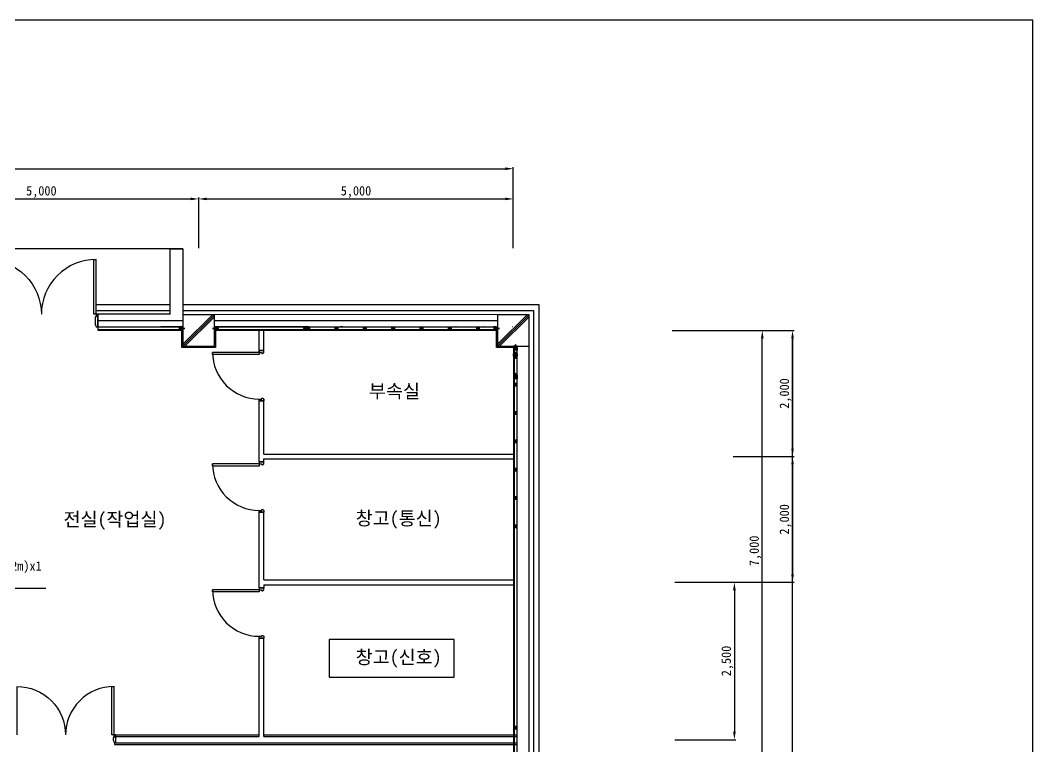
# Model space of a CAD drawing. Header units: millimetres. Extents: x 201927 to 251817, y -167087 to -100284.
# Drawn here: x 227809 to 243898, y -152829 to -141287 of the extents above; entities that cross this region are included whole.
import ezdxf
from ezdxf.enums import TextEntityAlignment as Align

# ---------------------------------------------------------------- set-up
doc = ezdxf.new("R2010")
doc.units = ezdxf.units.MM
doc.layers.add('TX-PAPR', color=2, linetype='Continuous', plot=False)
for name, color, linetype in [('TZ-BASE', 253, 'Continuous'), ('TZ-DIMS', 1, 'Continuous'), ('TZ-LEAL', 1, 'Continuous'), ('TZ-LEAT', 3, 'Continuous')]:
    doc.layers.add(name, color=color, linetype=linetype)
doc.styles.get("Standard").update_dxf_attribs({"font": 'GulimChe.ttf'})
doc.linetypes.add('BATTINB', pattern='A,0,-0.0025,[134,GulimChe.ttf,S=0.0025,R=0,X=-0.0025,Y=0.01],-0.005,[134,GulimChe.ttf,S=0.0025,R=180,X=0.0025,Y=0.01],-0.0025', length=0.01)
doc.dimstyles.new('D50', dxfattribs={"dimscale": 50, "dimtxt": 3, "dimasz": 2.5, "dimexe": 0.5, "dimexo": 0.5, "dimgap": 0.5, "dimtad": 1, "dimdec": 0, "dimzin": 1, "dimdsep": 46, "dimlunit": 6, "dimtxsty": 'Standard', "dimcen": 1, "dimclrd": 1, "dimclre": 1, "dimclrt": 3, "dimadec": 0, "dimazin": 0, "dimtfac": 1, "dimtdec": 0, "dimtix": 1, "dimtmove": 2, "dimatfit": 3, "dimfxl": 0, "dimtvp": 2, "dimlwd": -1, "dimlwe": -1, "dimarcsym": 0})

# ---------------------------------------------------------------- blocks, each defined once
blk = doc.blocks.new('*D11')
at = {"layer": 'DEFPOINTS', "color": 0, "ltscale": 0.1}
for p in [(239601, -146217), (239601, -146217), (238144, -153217)]:
    blk.add_point(p, dxfattribs=at)
at = {"layer": 'TZ-DIMS', "color": 1, "ltscale": 0.1}
for p, q in [((239601, -153092), (239601, -146342)), ((238169, -153217), (239626, -153217))]:
    blk.add_line(p, q, dxfattribs=at)
for points in [[(239580, -146342), (239622, -146342), (239601, -146217)], [(239580, -153092), (239622, -153092), (239601, -153217)]]:
    blk.add_solid(points, dxfattribs=at)
at = {"layer": 'TZ-DIMS', "color": 3, "ltscale": 0.1, "insert": (239490, -149717), "char_height": 150, "attachment_point": 5, "rotation": 90}
blk.add_mtext('7,000', dxfattribs=at)
blk = doc.blocks.new('*D12')
at = {"layer": 'DEFPOINTS', "color": 0, "ltscale": 0.1}
for p in [(238144, -146217), (240081, -146217), (238144, -161217)]:
    blk.add_point(p, dxfattribs=at)
at = {"layer": 'TZ-DIMS', "color": 1, "ltscale": 0.1}
for p, q in [((238169, -146217), (240106, -146217)), ((240081, -161092), (240081, -146342)), ((238169, -161217), (240106, -161217))]:
    blk.add_line(p, q, dxfattribs=at)
for points in [[(240060, -146342), (240102, -146342), (240081, -146217)], [(240060, -161092), (240102, -161092), (240081, -161217)]]:
    blk.add_solid(points, dxfattribs=at)
at = {"layer": 'TZ-DIMS', "color": 3, "ltscale": 0.1, "insert": (239970, -153717), "char_height": 150, "attachment_point": 5, "rotation": 90}
blk.add_mtext('15,000', dxfattribs=at)
blk = doc.blocks.new('*D21')
at = {"layer": 'DEFPOINTS', "color": 0, "ltscale": 0.1}
for p in [(230644, -144126), (225644, -144931), (230644, -144931)]:
    blk.add_point(p, dxfattribs=at)
at = {"layer": 'TZ-DIMS', "color": 1, "ltscale": 0.1}
for p, q in [((225644, -144906), (225644, -144101)), ((225769, -144126), (230519, -144126)), ((230644, -144906), (230644, -144101))]:
    blk.add_line(p, q, dxfattribs=at)
for points in [[(225769, -144105), (225769, -144146), (225644, -144126)], [(230519, -144105), (230519, -144146), (230644, -144126)]]:
    blk.add_solid(points, dxfattribs=at)
at = {"layer": 'TZ-DIMS', "color": 3, "ltscale": 0.1, "insert": (228144, -144015), "char_height": 150, "attachment_point": 5}
blk.add_mtext('5,000', dxfattribs=at)
blk = doc.blocks.new('*D22')
at = {"layer": 'DEFPOINTS', "color": 0, "ltscale": 0.1}
for p in [(235644, -144126), (230644, -144931), (235644, -144931)]:
    blk.add_point(p, dxfattribs=at)
at = {"layer": 'TZ-DIMS', "color": 1, "ltscale": 0.1}
for p, q in [((230644, -144906), (230644, -144101)), ((230769, -144126), (235519, -144126)), ((235644, -144906), (235644, -144101))]:
    blk.add_line(p, q, dxfattribs=at)
for points in [[(230769, -144105), (230769, -144146), (230644, -144126)], [(235519, -144105), (235519, -144146), (235644, -144126)]]:
    blk.add_solid(points, dxfattribs=at)
at = {"layer": 'TZ-DIMS', "color": 3, "ltscale": 0.1, "insert": (233144, -144015), "char_height": 150, "attachment_point": 5}
blk.add_mtext('5,000', dxfattribs=at)
blk = doc.blocks.new('*D23')
at = {"layer": 'DEFPOINTS', "color": 0, "ltscale": 0.1}
for p in [(235644, -143646), (208644, -144931), (235644, -144931)]:
    blk.add_point(p, dxfattribs=at)
at = {"layer": 'TZ-DIMS', "color": 1, "ltscale": 0.1}
for p, q in [((208644, -144906), (208644, -143621)), ((208769, -143646), (235519, -143646)), ((235644, -144906), (235644, -143621))]:
    blk.add_line(p, q, dxfattribs=at)
for points in [[(208769, -143625), (208769, -143666), (208644, -143646)], [(235519, -143625), (235519, -143666), (235644, -143646)]]:
    blk.add_solid(points, dxfattribs=at)
at = {"layer": 'TZ-DIMS', "color": 3, "ltscale": 0.1, "insert": (222144, -143535), "char_height": 150, "attachment_point": 5}
blk.add_mtext('27,000', dxfattribs=at)
blk = doc.blocks.new('*D3')
at = {"layer": 'DEFPOINTS', "color": 0, "ltscale": 0.1}
for p in [(239111, -146217), (239111, -148217), (240081, -148217)]:
    blk.add_point(p, dxfattribs=at)
at = {"layer": 'TZ-DIMS', "color": 1, "ltscale": 0.1}
for p, q in [((239136, -146217), (240106, -146217)), ((240081, -146342), (240081, -148092)), ((239136, -148217), (240106, -148217))]:
    blk.add_line(p, q, dxfattribs=at)
for points in [[(240060, -146342), (240102, -146342), (240081, -146217)], [(240060, -148092), (240102, -148092), (240081, -148217)]]:
    blk.add_solid(points, dxfattribs=at)
at = {"layer": 'TZ-DIMS', "color": 3, "ltscale": 0.1, "insert": (239970, -147217), "char_height": 150, "attachment_point": 5, "rotation": 90}
blk.add_mtext('2,000', dxfattribs=at)
blk = doc.blocks.new('*D4')
at = {"layer": 'DEFPOINTS', "color": 0, "ltscale": 0.1}
for p in [(239111, -148217), (239111, -150217), (240081, -150217)]:
    blk.add_point(p, dxfattribs=at)
at = {"layer": 'TZ-DIMS', "color": 1, "ltscale": 0.1}
for p, q in [((239136, -148217), (240106, -148217)), ((240081, -148342), (240081, -150092)), ((239136, -150217), (240106, -150217))]:
    blk.add_line(p, q, dxfattribs=at)
for points in [[(240060, -148342), (240102, -148342), (240081, -148217)], [(240060, -150092), (240102, -150092), (240081, -150217)]]:
    blk.add_solid(points, dxfattribs=at)
at = {"layer": 'TZ-DIMS', "color": 3, "ltscale": 0.1, "insert": (239970, -149217), "char_height": 150, "attachment_point": 5, "rotation": 90}
blk.add_mtext('2,000', dxfattribs=at)
blk = doc.blocks.new('*D5')
at = {"layer": 'DEFPOINTS', "color": 0, "ltscale": 0.1}
for p in [(238187, -150217), (238187, -152717), (239157, -152717)]:
    blk.add_point(p, dxfattribs=at)
at = {"layer": 'TZ-DIMS', "color": 1, "ltscale": 0.1}
for p, q in [((238212, -150217), (239182, -150217)), ((239157, -150342), (239157, -152592)), ((238212, -152717), (239182, -152717))]:
    blk.add_line(p, q, dxfattribs=at)
for points in [[(239136, -150342), (239178, -150342), (239157, -150217)], [(239136, -152592), (239178, -152592), (239157, -152717)]]:
    blk.add_solid(points, dxfattribs=at)
at = {"layer": 'TZ-DIMS', "color": 3, "ltscale": 0.1, "insert": (239046, -151467), "char_height": 150, "attachment_point": 5, "rotation": 90}
blk.add_mtext('2,500', dxfattribs=at)

msp = doc.modelspace()

# ---------------------------------------------------------------- linework, layer by layer
at = {"layer": 'TX-PAPR'}
msp.add_lwpolyline([(204098.4, -167086.7), (243898.4, -167086.7), (243898.4, -141286.7), (204098.4, -141286.7)], close=True, dxfattribs=at)
at = {"layer": 'TZ-BASE', "linetype": 'BATTINB'}
for p, q in [((230393.9, -144917.1), (225893.9, -144917.1)), ((230393.9, -144917.1), (230393.9, -145806.9)), ((230893.9, -145966.9), (230393.9, -146466.9)), ((230862.1, -145966.9), (230393.9, -146435.1)), ((230893.9, -145966.9), (230393.9, -146466.9)), ((230862.1, -145966.9), (230393.9, -146435.1)), ((230893.9, -145998.7), (230425.7, -146466.9)), ((230893.9, -145998.7), (230425.7, -146466.9)), ((235893.9, -145966.9), (235393.9, -146466.9)), ((235862.1, -145966.9), (235393.9, -146435.1)), ((235893.9, -145998.7), (235425.7, -146466.9)), ((230375.9, -146484.9), (230375.9, -146174.9)), ((230911.9, -146211.9), (230911.9, -146484.9)), ((235375.9, -146484.9), (235375.9, -146211.9)), ((230911.9, -146484.9), (230375.9, -146484.9)), ((235648.9, -146484.9), (235375.9, -146484.9)), ((229304.2, -152761.9), (229304.2, -152791.9))]:
    msp.add_line(p, q, dxfattribs=at)
at = {"layer": 'TZ-BASE', "linetype": 'BATTINB', "lineweight": 0}
for p, q in [((230393.8, -144965.9), (230393.9, -144965.9)), ((230393.7, -145092.9), (230393.9, -145092.9)), ((230393.8, -145029.4), (230393.9, -145029.4)), ((230393.5, -145283.4), (230393.9, -145283.4)), ((230393.6, -145156.4), (230393.9, -145156.4)), ((230393.6, -145219.9), (230393.9, -145219.9)), ((230393.4, -145410.4), (230393.9, -145410.4)), ((230393.5, -145346.9), (230393.9, -145346.9)), ((230393.2, -145600.9), (230393.9, -145600.9)), ((230393.3, -145473.9), (230393.9, -145473.9)), ((230393.3, -145537.4), (230393.9, -145537.4)), ((230393.1, -145664.4), (230393.9, -145664.4)), ((230393.1, -145727.9), (230393.9, -145727.9))]:
    msp.add_line(p, q, dxfattribs=at).dxf.unprotected_set("ltscale", 0)
at = {"layer": 'TZ-BASE', "ltscale": 0.1}
for p, q in [((230192.8, -145806.9), (229014.1, -145806.9)), ((229014.1, -145896.9), (229014.1, -145806.9)), ((236053.9, -145806.9), (230393, -145806.9)), ((236053.9, -161626.9), (236053.9, -145806.9)), ((229043.9, -145957.9), (229043.9, -146157.9)), ((229043.9, -146157.9), (229043.9, -146210.9)), ((230893.9, -146157.9), (235393.9, -146157.9)), ((231605.9, -146564.9), (231605.9, -146210.6)), ((231681.9, -146564.9), (231681.9, -146210.6)), ((231605.9, -146534.9), (231681.9, -146534.9)), ((235662.7, -146605.2), (235702.7, -146565.2)), ((235702.7, -146605.2), (235662.7, -146565.2)), ((235662.9, -146486.9), (235702.9, -146526.9)), ((235702.9, -146486.9), (235662.9, -146526.9)), ((235703.9, -146466.9), (235893.9, -146466.9)), ((235662.7, -146657.7), (235702.7, -146617.7)), ((235702.7, -146657.7), (235662.7, -146617.7)), ((235662.9, -146646.9), (235702.9, -146606.9)), ((235702.9, -146646.9), (235662.9, -146606.9)), ((235662.9, -147096.9), (235702.9, -147056.9)), ((235702.9, -147096.9), (235662.9, -147056.9)), ((235663.7, -146943.9), (235703.7, -146983.9)), ((235703.7, -146943.9), (235663.7, -146983.9)), ((231605.9, -148304.9), (231605.9, -147304.9)), ((231605.9, -147754.6), (231605.9, -147304.9)), ((231605.9, -147334.9), (231681.9, -147334.9)), ((231681.9, -148178.9), (231681.9, -147304.9)), ((231681.9, -147678.6), (231681.9, -147304.9)), ((235662.9, -147546.9), (235702.9, -147506.9)), ((235702.9, -147546.9), (235662.9, -147506.9)), ((235662.9, -147996.9), (235702.9, -147956.9)), ((235702.9, -147996.9), (235662.9, -147956.9)), ((231681.9, -148178.9), (235643.9, -148178.9)), ((231605.9, -148304.9), (231605.9, -148254.9)), ((231605.9, -148304.9), (231681.9, -148304.9)), ((231681.9, -148254.9), (235643.9, -148254.9)), ((231681.9, -148304.9), (231681.9, -148254.9)), ((235662.9, -148446.9), (235702.9, -148406.9)), ((235702.9, -148446.9), (235662.9, -148406.9)), ((235662.9, -148896.9), (235702.9, -148856.9)), ((235702.9, -148896.9), (235662.9, -148856.9)), ((231605.9, -150304.9), (231605.9, -149104.9)), ((231605.9, -149104.9), (231681.9, -149104.9)), ((231681.9, -150178.9), (231681.9, -149104.9)), ((235662.9, -149346.9), (235702.9, -149306.9)), ((235702.9, -149346.9), (235662.9, -149306.9)), ((231605.9, -150304.9), (231605.9, -150254.9)), ((231681.9, -150178.9), (235643.9, -150178.9)), ((231681.9, -150254.9), (235643.9, -150254.9)), ((231683.5, -150304.9), (231683.5, -150254.9)), ((231605.9, -150304.9), (231681.9, -150304.9)), ((231605.9, -152666.9), (231605.9, -151104.9)), ((231605.9, -151104.9), (231681.9, -151104.9)), ((231681.9, -152666.9), (231681.9, -151104.9)), ((235662.9, -152546.9), (235702.9, -152506.9)), ((235702.9, -152546.9), (235662.9, -152506.9)), ((229298.8, -152641.9), (231605.9, -152641.9)), ((229298.8, -152671.9), (229298.8, -152641.9)), ((229328.8, -152666.9), (231605.9, -152666.9)), ((229328.8, -152766.9), (229328.8, -152666.9)), ((229328.8, -152666.9), (229328.8, -152671.9)), ((231681.9, -152641.9), (235703.8, -152641.9)), ((231681.9, -152666.9), (235703.8, -152666.9)), ((233600.5, -152641.9), (235703.8, -152641.9)), ((233625.5, -152666.9), (235703.8, -152666.9)), ((235703.8, -152816.9), (235703.8, -152616.9)), ((235703.8, -152816.9), (235703.8, -152616.9)), ((235703.8, -152817), (235703.8, -152617)), ((235703.8, -152817), (235703.8, -152617)), ((229304.2, -152791.9), (235703.8, -152791.9)), ((229328.8, -152766.9), (235703.8, -152766.9))]:
    msp.add_line(p, q, dxfattribs=at)
at = {"layer": 'TZ-BASE'}
for p, q in [((230192.8, -145959.1), (229043.9, -145957.9)), ((229043.9, -146057.9), (230393.9, -146057.9)), ((235893.9, -145966.9), (230392.8, -145959.3)), ((230893.9, -146057.9), (235393.9, -146057.9)), ((235893.9, -153716.9), (235893.9, -145991.9)), ((229043.9, -146157.9), (230393.9, -146157.9)), ((229043.9, -146197.9), (230373.9, -146197.9)), ((229043.9, -146210.9), (230373.9, -146210.9)), ((230393.9, -146156.9), (230040.4, -146156.9)), ((230040.4, -146156.9), (230393.9, -146156.9)), ((230353.6, -146210.9), (230391.9, -146210.9)), ((230353.9, -146210.9), (230392.2, -146210.9)), ((230393.6, -146211.9), (230354.3, -146211.9)), ((230393.9, -146211.9), (230354.6, -146211.9)), ((230373.6, -146197.9), (230373.6, -146210.9)), ((230373.9, -146197.9), (230373.9, -146210.9)), ((230392.6, -146210.2), (230392.6, -146158.6)), ((230392.9, -146210.2), (230392.9, -146158.6)), ((230393.6, -146156.9), (230393.6, -146211.9)), ((230393.9, -146156.9), (230393.9, -146211.9)), ((232393.9, -146156.9), (230893.9, -146156.9)), ((230893.9, -146156.9), (230893.9, -146211.9)), ((230893.9, -146156.9), (235393.9, -146156.9)), ((230893.9, -146156.9), (230893.9, -146211.9)), ((230893.9, -146157.9), (232373.9, -146157.9)), ((230893.9, -146211.9), (230933.2, -146211.9)), ((230894.9, -146210.2), (230894.9, -146158.6)), ((230894.9, -146210.2), (230894.9, -146158.6)), ((230933.9, -146210.9), (230895.6, -146210.9)), ((230913.9, -146197.9), (230913.9, -146210.9)), ((230913.9, -146197.9), (235393.9, -146197.9)), ((230913.9, -146197.9), (230913.9, -146210.9)), ((230913.9, -146210.9), (235393.9, -146210.9)), ((232893.9, -146156.9), (235393.9, -146156.9)), ((232933.2, -146156.9), (232893.9, -146156.9)), ((232895.6, -146157.9), (232933.9, -146157.9)), ((232913.9, -146157.9), (235393.9, -146157.9)), ((232933.9, -146157.9), (232933.9, -146157.6)), ((233383.9, -146157.9), (233383.9, -146157.6)), ((233833.9, -146157.9), (233833.9, -146157.6)), ((234283.9, -146157.9), (234283.9, -146157.6)), ((234733.9, -146157.9), (234733.9, -146157.6)), ((235183.9, -146157.9), (235183.9, -146157.6)), ((235353.9, -146210.9), (235392.2, -146210.9)), ((235393.9, -146211.9), (235354.6, -146211.9)), ((235373.9, -146197.9), (235373.9, -146210.9)), ((235392.9, -146210.2), (235392.9, -146158.6)), ((235393.9, -146156.9), (235393.9, -146211.9)), ((235633.9, -146157.9), (235633.9, -146157.6)), ((236083.9, -146157.9), (236083.9, -146157.6)), ((235703.9, -146466.9), (235648.9, -146466.9)), ((235648.9, -146466.9), (235648.9, -146506.2)), ((235649.9, -146506.9), (235649.9, -146468.6)), ((235649.9, -152948.9), (235649.9, -146486.9)), ((235662.9, -146486.9), (235649.9, -146486.9)), ((235650.6, -146467.9), (235702.2, -146467.9)), ((235662.9, -152946.9), (235662.9, -146486.9)), ((235702.9, -146468.6), (235702.9, -146506.9)), ((235702.9, -146506.9), (235703.2, -146506.9)), ((235703.9, -152966.9), (235703.9, -146466.9)), ((235703.9, -146506.2), (235703.9, -146466.9)), ((235648.7, -146625.2), (235648.7, -146585.9)), ((235703.7, -146625.2), (235648.7, -146625.2)), ((235649.7, -146585.2), (235649.7, -146623.5)), ((235662.7, -146605.2), (235649.7, -146605.2)), ((235650.4, -146624.2), (235702, -146624.2)), ((235702.7, -146623.5), (235702.7, -146585.2)), ((235702.7, -146585.2), (235703, -146585.2)), ((235702.7, -146637.7), (235703, -146637.7)), ((235702.9, -146626.9), (235703.2, -146626.9)), ((235703.7, -146585.9), (235703.7, -146625.2)), ((235704.7, -146923.9), (235649.7, -146923.9)), ((235649.7, -146923.9), (235649.7, -146963.2)), ((235650.7, -146963.9), (235650.7, -146925.6)), ((235663.7, -146943.9), (235650.7, -146943.9)), ((235651.4, -146924.9), (235703, -146924.9)), ((235703.7, -146925.6), (235703.7, -146963.9)), ((235704.7, -146963.2), (235704.7, -146923.9)), ((235702.9, -147076.9), (235703.2, -147076.9)), ((235702.9, -147526.9), (235703.2, -147526.9)), ((235702.9, -147976.9), (235703.2, -147976.9)), ((235702.9, -148426.9), (235703.2, -148426.9)), ((235702.9, -148876.9), (235703.2, -148876.9)), ((235702.9, -149326.9), (235703.2, -149326.9)), ((235702.9, -152526.9), (235703.2, -152526.9))]:
    msp.add_line(p, q, dxfattribs=at)
at = {"layer": 'TZ-BASE', "linetype": 'BATTINB', "ltscale": 0.1}
for p, q in [((230333.9, -146197.9), (230373.9, -146157.9)), ((230373.9, -146197.9), (230333.9, -146157.9)), ((230953.9, -146197.9), (230913.9, -146157.9)), ((230913.9, -146197.9), (230953.9, -146157.9)), ((232353.9, -146197.9), (232313.9, -146157.9)), ((232313.9, -146197.9), (232353.9, -146157.9)), ((232353.9, -146197.9), (232313.9, -146157.9)), ((232313.9, -146197.9), (232353.9, -146157.9)), ((232353.9, -146197.9), (232313.9, -146157.9)), ((232313.9, -146197.9), (232353.9, -146157.9)), ((232403.9, -146197.9), (232363.9, -146157.9)), ((232363.9, -146197.9), (232403.9, -146157.9)), ((232853.9, -146197.9), (232813.9, -146157.9)), ((232813.9, -146197.9), (232853.9, -146157.9)), ((233303.9, -146197.9), (233263.9, -146157.9)), ((233263.9, -146197.9), (233303.9, -146157.9)), ((233753.9, -146197.9), (233713.9, -146157.9)), ((233713.9, -146197.9), (233753.9, -146157.9)), ((234203.9, -146197.9), (234163.9, -146157.9)), ((234163.9, -146197.9), (234203.9, -146157.9)), ((234653.9, -146197.9), (234613.9, -146157.9)), ((234613.9, -146197.9), (234653.9, -146157.9)), ((235103.9, -146197.9), (235063.9, -146157.9)), ((235063.9, -146197.9), (235103.9, -146157.9)), ((235333.9, -146197.9), (235373.9, -146157.9)), ((235373.9, -146197.9), (235333.9, -146157.9))]:
    msp.add_line(p, q, dxfattribs=at)
at = {"layer": 'TZ-BASE', "linetype": 'BATTINB'}
for points in [[(230192.8, -145959.3), (230192.8, -145959.3), (230192.8, -144917.1), (230393.9, -144917.3)], [(230393.9, -144917.1), (230392.8, -145959.3)]]:
    msp.add_lwpolyline(points, dxfattribs=at)
at = {"layer": 'TZ-BASE', "ltscale": 0.1}
for points in [[(227273.9, -145957.9), (227273.9, -145087.9, -0.4142136), (228143.9, -145957.9, -0.4142136)], [(229013.9, -145957.9), (229013.9, -145087.9, 0.4142136), (228143.9, -145957.9, 0.4142136)], [(231605.9, -146564.9), (230865.9, -146564.9, 0.4142136), (231605.9, -147304.9, 0.4142136)], [(231605.9, -148334.9), (230865.9, -148334.9, 0.4142136), (231605.9, -149074.9, 0.4142136)], [(231605.9, -150334.9), (230865.9, -150334.9, 0.4142136), (231605.9, -151074.9, 0.4142136)], [(227758.8, -152641.9), (227758.8, -151871.9, -0.4142136), (228528.8, -152641.9, -0.4142136)], [(229298.8, -152641.9), (229298.8, -151871.9, 0.4142136), (228528.8, -152641.9, 0.4142136)]]:
    msp.add_lwpolyline(points, format="xyb", dxfattribs=at)
for points in [[(229013.9, -145957.9), (228978.9, -145957.9), (228978.9, -145087.9), (229013.9, -145087.9)], [(230392.9, -145896.9), (235963.9, -145896.9), (235963.9, -161536.9), (227923.9, -161536.9)], [(229014.1, -145896.9), (230192.8, -145896.9)], [(231605.9, -146564.9), (231605.9, -146599.9), (230865.9, -146599.9), (230865.9, -146564.9)], [(231605.9, -148334.9), (231605.9, -148369.9), (230865.9, -148369.9), (230865.9, -148334.9)], [(231605.9, -150334.9), (231605.9, -150369.9), (230865.9, -150369.9), (230865.9, -150334.9)], [(229298.8, -152641.9), (229263.8, -152641.9), (229263.8, -151871.9), (229298.8, -151871.9)], [(229328.8, -152671.9), (229328.8, -152641.9), (229298.8, -152641.9), (229298.8, -152681.9), (229283.8, -152681.9), (229283.8, -152721.9), (229298.8, -152761.9), (229328.8, -152761.9), (229328.8, -152731.9)]]:
    msp.add_lwpolyline(points, dxfattribs=at)
for points in [[(229043.9, -145957.9), (229013.9, -145957.9), (229013.9, -145997.9), (228998.9, -145997.9), (228998.9, -146117.9), (229013.9, -146157.9), (229043.9, -146157.9)], [(231605.9, -146534.9), (231605.9, -146564.9), (231645.9, -146564.9), (231645.9, -146579.9), (231663.9, -146579.9), (231681.9, -146564.9), (231681.9, -146534.9)], [(231605.9, -147334.9), (231605.9, -147304.9), (231645.9, -147304.9), (231645.9, -147289.9), (231663.9, -147289.9), (231681.9, -147304.9), (231681.9, -147334.9)], [(231605.9, -148304.9), (231605.9, -148334.9), (231645.9, -148334.9), (231645.9, -148349.9), (231663.9, -148349.9), (231681.9, -148334.9), (231681.9, -148304.9)], [(231605.9, -149104.9), (231605.9, -149074.9), (231645.9, -149074.9), (231645.9, -149059.9), (231663.9, -149059.9), (231681.9, -149074.9), (231681.9, -149104.9)], [(231605.9, -150304.9), (231605.9, -150334.9), (231645.9, -150334.9), (231645.9, -150349.9), (231663.9, -150349.9), (231681.9, -150334.9), (231681.9, -150304.9)], [(231605.9, -151104.9), (231605.9, -151074.9), (231645.9, -151074.9), (231645.9, -151059.9), (231663.9, -151059.9), (231681.9, -151074.9), (231681.9, -151104.9)]]:
    msp.add_lwpolyline(points, close=True, dxfattribs=at)
at = {"layer": 'TZ-BASE'}
for points in [[(230393.9, -146466.9), (230893.9, -146466.9), (230893.9, -145966.9), (230393.9, -145966.9)], [(235393.9, -146466.9), (235893.9, -146466.9), (235893.9, -145966.9), (235393.9, -145966.9)], [(230333.9, -146157.9), (230333.9, -146197.9), (230373.9, -146197.9), (230373.9, -146157.9)], [(230953.9, -146157.9), (230953.9, -146197.9), (230913.9, -146197.9), (230913.9, -146157.9)], [(232353.9, -146157.9), (232353.9, -146197.9), (232313.9, -146197.9), (232313.9, -146157.9)], [(232353.9, -146157.9), (232353.9, -146197.9), (232313.9, -146197.9), (232313.9, -146157.9)], [(232353.9, -146157.9), (232353.9, -146197.9), (232313.9, -146197.9), (232313.9, -146157.9)], [(232403.9, -146157.9), (232403.9, -146197.9), (232363.9, -146197.9), (232363.9, -146157.9)], [(232853.9, -146157.9), (232853.9, -146197.9), (232813.9, -146197.9), (232813.9, -146157.9)], [(233303.9, -146157.9), (233303.9, -146197.9), (233263.9, -146197.9), (233263.9, -146157.9)], [(233753.9, -146157.9), (233753.9, -146197.9), (233713.9, -146197.9), (233713.9, -146157.9)], [(234203.9, -146157.9), (234203.9, -146197.9), (234163.9, -146197.9), (234163.9, -146157.9)], [(234653.9, -146157.9), (234653.9, -146197.9), (234613.9, -146197.9), (234613.9, -146157.9)], [(235103.9, -146157.9), (235103.9, -146197.9), (235063.9, -146197.9), (235063.9, -146157.9)], [(235333.9, -146157.9), (235333.9, -146197.9), (235373.9, -146197.9), (235373.9, -146157.9)], [(235702.7, -146565.2), (235662.7, -146565.2), (235662.7, -146605.2), (235702.7, -146605.2)], [(235702.9, -146526.9), (235662.9, -146526.9), (235662.9, -146486.9), (235702.9, -146486.9)], [(235702.7, -146617.7), (235662.7, -146617.7), (235662.7, -146657.7), (235702.7, -146657.7)], [(235702.9, -146606.9), (235662.9, -146606.9), (235662.9, -146646.9), (235702.9, -146646.9)], [(235702.9, -147056.9), (235662.9, -147056.9), (235662.9, -147096.9), (235702.9, -147096.9)], [(235703.7, -146983.9), (235663.7, -146983.9), (235663.7, -146943.9), (235703.7, -146943.9)], [(235702.9, -147506.9), (235662.9, -147506.9), (235662.9, -147546.9), (235702.9, -147546.9)], [(235702.9, -147956.9), (235662.9, -147956.9), (235662.9, -147996.9), (235702.9, -147996.9)], [(235702.9, -148406.9), (235662.9, -148406.9), (235662.9, -148446.9), (235702.9, -148446.9)], [(235702.9, -148856.9), (235662.9, -148856.9), (235662.9, -148896.9), (235702.9, -148896.9)], [(235702.9, -149306.9), (235662.9, -149306.9), (235662.9, -149346.9), (235702.9, -149346.9)], [(232717.5, -151124.3), (232717.5, -151724.3), (234705, -151724.3), (234705, -151124.3)], [(235702.9, -152506.9), (235662.9, -152506.9), (235662.9, -152546.9), (235702.9, -152546.9)]]:
    msp.add_lwpolyline(points, close=True, dxfattribs=at)
for points in [[(230393.6, -146186.7), (230402.7, -146186.7), (230400.2, -146181.7), (230393.6, -146181.7)], [(230393.9, -146186.7), (230403, -146186.7), (230400.5, -146181.7), (230393.9, -146181.7)], [(230407.7, -146186.7), (230405.2, -146181.7), (230401.9, -146181.7), (230404.4, -146186.7), (230407.7, -146186.7)], [(230408, -146186.7), (230405.5, -146181.7), (230402.1, -146181.7), (230404.6, -146186.7), (230408, -146186.7)], [(230412.8, -146186.7), (230410.3, -146181.7), (230406.9, -146181.7), (230409.4, -146186.7), (230412.8, -146186.7)], [(230413, -146186.7), (230410.5, -146181.7), (230407.2, -146181.7), (230409.7, -146186.7), (230413, -146186.7)], [(230418.1, -146186.7), (230415.6, -146181.7), (230412.3, -146181.7), (230414.8, -146186.7), (230418.1, -146186.7)], [(230418.4, -146186.7), (230415.9, -146181.7), (230412.5, -146181.7), (230415, -146186.7), (230418.4, -146186.7)], [(230423.9, -146184.2), (230421.7, -146181.7), (230417.3, -146181.7), (230419.8, -146186.7), (230421.7, -146186.7), (230423.9, -146184.2)], [(230424.2, -146184.2), (230422, -146181.7), (230417.6, -146181.7), (230420.1, -146186.7), (230422, -146186.7), (230424.2, -146184.2)], [(230863.6, -146184.2), (230865.8, -146181.7), (230870.2, -146181.7), (230867.7, -146186.7), (230865.8, -146186.7), (230863.6, -146184.2)], [(230863.6, -146184.2), (230865.8, -146181.7), (230870.2, -146181.7), (230867.7, -146186.7), (230865.8, -146186.7), (230863.6, -146184.2)], [(230869.4, -146186.7), (230871.9, -146181.7), (230875.2, -146181.7), (230872.8, -146186.7), (230869.4, -146186.7)], [(230869.4, -146186.7), (230871.9, -146181.7), (230875.2, -146181.7), (230872.8, -146186.7), (230869.4, -146186.7)], [(230874.8, -146186.7), (230877.2, -146181.7), (230880.6, -146181.7), (230878.1, -146186.7), (230874.8, -146186.7)], [(230874.8, -146186.7), (230877.2, -146181.7), (230880.6, -146181.7), (230878.1, -146186.7), (230874.8, -146186.7)], [(230879.8, -146186.7), (230882.3, -146181.7), (230885.6, -146181.7), (230883.1, -146186.7), (230879.8, -146186.7)], [(230879.8, -146186.7), (230882.3, -146181.7), (230885.6, -146181.7), (230883.1, -146186.7), (230879.8, -146186.7)], [(230893.9, -146186.7), (230884.8, -146186.7), (230887.3, -146181.7), (230893.9, -146181.7)], [(230893.9, -146186.7), (230884.8, -146186.7), (230887.3, -146181.7), (230893.9, -146181.7)], [(235393.9, -146186.7), (235403, -146186.7), (235400.5, -146181.7), (235393.9, -146181.7)], [(235408, -146186.7), (235405.5, -146181.7), (235402.1, -146181.7), (235404.6, -146186.7), (235408, -146186.7)], [(235413, -146186.7), (235410.5, -146181.7), (235407.2, -146181.7), (235409.7, -146186.7), (235413, -146186.7)], [(235418.4, -146186.7), (235415.9, -146181.7), (235412.5, -146181.7), (235415, -146186.7), (235418.4, -146186.7)], [(235424.2, -146184.2), (235422, -146181.7), (235417.6, -146181.7), (235420.1, -146186.7), (235422, -146186.7), (235424.2, -146184.2)], [(235676.6, -146436.6), (235679.1, -146438.8), (235679.1, -146443.2), (235674.1, -146440.7), (235674.1, -146438.8), (235676.6, -146436.6)], [(235674.1, -146442.4), (235679.1, -146444.9), (235679.1, -146448.3), (235674.1, -146445.8), (235674.1, -146442.4)], [(235674.1, -146447.8), (235679.1, -146450.3), (235679.1, -146453.6), (235674.1, -146451.1), (235674.1, -146447.8)], [(235674.1, -146452.8), (235679.1, -146455.3), (235679.1, -146458.6), (235674.1, -146456.1), (235674.1, -146452.8)], [(235674.1, -146466.9), (235674.1, -146457.8), (235679.1, -146460.3), (235679.1, -146466.9)], [(235673.9, -146625.2), (235673.9, -146634.3), (235678.9, -146631.8), (235678.9, -146625.2)], [(235673.9, -146639.4), (235678.9, -146636.9), (235678.9, -146633.5), (235673.9, -146636), (235673.9, -146639.4)], [(235673.9, -146644.4), (235678.9, -146641.9), (235678.9, -146638.5), (235673.9, -146641), (235673.9, -146644.4)], [(235673.9, -146649.7), (235678.9, -146647.2), (235678.9, -146643.9), (235673.9, -146646.4), (235673.9, -146649.7)], [(235676.4, -146655.6), (235678.9, -146653.3), (235678.9, -146648.9), (235673.9, -146651.4), (235673.9, -146653.3), (235676.4, -146655.6)], [(235677.4, -146893.6), (235679.9, -146895.8), (235679.9, -146900.2), (235674.9, -146897.7), (235674.9, -146895.8), (235677.4, -146893.6)], [(235674.9, -146899.4), (235679.9, -146901.9), (235679.9, -146905.2), (235674.9, -146902.7), (235674.9, -146899.4)], [(235674.9, -146904.7), (235679.9, -146907.2), (235679.9, -146910.6), (235674.9, -146908.1), (235674.9, -146904.7)], [(235674.9, -146909.8), (235679.9, -146912.3), (235679.9, -146915.6), (235674.9, -146913.1), (235674.9, -146909.8)], [(235674.9, -146923.9), (235674.9, -146914.8), (235679.9, -146917.3), (235679.9, -146923.9)]]:
    msp.add_lwpolyline(points, dxfattribs=at)
for centre, radius, start, end in [((230354.3, -146211.2), 0.7, 180, 270), ((230354.6, -146211.2), 0.7, 180, 270), ((230394.2, -146184.4), 6.44, 104.71922, 255.21673), ((230394.5, -146184.4), 6.44, 104.71922, 255.21673), ((230391.9, -146210.2), 0.7, 270, 0), ((230392.2, -146210.2), 0.7, 270, 0), ((230893.3, -146184.4), 6.44, 284.78327, 75.28078), ((230893.3, -146184.4), 6.44, 284.78327, 75.28078), ((230895.6, -146210.2), 0.7, 180, 270), ((230895.6, -146210.2), 0.7, 180, 270), ((230933.2, -146211.2), 0.7, 270, 0), ((232895.6, -146158.6), 0.7, 90, 180), ((232895.6, -146158.6), 0.7, 90, 180), ((232933.2, -146157.6), 0.7, 0, 90), ((233383.2, -146157.6), 0.7, 0, 90), ((233833.2, -146157.6), 0.7, 0, 90), ((234283.2, -146157.6), 0.7, 0, 90), ((234733.2, -146157.6), 0.7, 0, 90), ((235183.2, -146157.6), 0.7, 0, 90), ((235354.6, -146211.2), 0.7, 180, 270), ((235394.5, -146184.4), 6.44, 104.71922, 255.21673), ((235392.2, -146210.2), 0.7, 270, 0), ((235633.2, -146157.6), 0.7, 0, 90), ((236083.2, -146157.6), 0.7, 0, 90), ((235649.6, -146506.2), 0.7, 180, 270), ((235650.6, -146468.6), 0.7, 90, 180), ((235676.4, -146466.3), 6.44, 194.78327, 345.28078), ((235702.2, -146468.6), 0.7, 0, 90), ((235703.2, -146506.2), 0.7, 270, 0), ((235649.4, -146585.9), 0.7, 90, 180), ((235650.4, -146623.5), 0.7, 180, 270), ((235676.2, -146625.9), 6.44, 14.71922, 165.21673), ((235702, -146623.5), 0.7, 270, 0), ((235703, -146585.9), 0.7, 0, 90), ((235703, -146638.4), 0.7, 0, 90), ((235703.2, -146627.6), 0.7, 0, 90), ((235651.4, -146925.6), 0.7, 90, 180), ((235677.2, -146923.3), 6.44, 194.78327, 345.28078), ((235703, -146925.6), 0.7, 0, 90), ((235703.2, -147077.6), 0.7, 0, 90), ((235703.2, -147527.6), 0.7, 0, 90), ((235703.2, -147977.6), 0.7, 0, 90), ((235703.2, -148427.6), 0.7, 0, 90), ((235703.2, -148877.6), 0.7, 0, 90), ((235703.2, -149327.6), 0.7, 0, 90), ((235703.2, -152527.6), 0.7, 0, 90)]:
    msp.add_arc(centre, radius, start, end, dxfattribs=at)

# ---------------------------------------------------------------- texts
at = {"layer": 'TZ-BASE', "linetype": 'BATTINB', "ltscale": 0.1}
for s, p in [('부속실', (233755, -147179.9)), ('전실(작업실)', (229312.6, -149216.5)), ('창고(통신)', (233821, -149200.5)), ('창고(신호)', (233821, -151405.5))]:
    msp.add_text(s, height=216, dxfattribs=at).set_placement(p, align=Align.MIDDLE_CENTER)
at = {"layer": 'TZ-LEAT', "insert": (226119.4, -150285.2), "char_height": 150, "attachment_point": 7}
msp.add_mtext('{\\C6;신)OFD RACK(H=2.2m)x1\\P\\pt300;   OFD 96Cx2}', dxfattribs=at)

# ---------------------------------------------------------------- dimensions: what is measured, and where the dimension line sits
at = {"layer": 'TZ-DIMS', "ltscale": 0.1}
for base, p1, p2, picture, middle in [((235643.9, -143645.6), (208643.6, -144930.9), (235643.9, -144930.9), '*D23', (222143.8, -143534.5)), ((230643.9, -144125.6), (225643.9, -144930.9), (230643.9, -144930.9), '*D21', (228143.9, -144014.5)), ((235643.9, -144125.6), (230643.9, -144930.9), (235643.9, -144930.9), '*D22', (233143.9, -144014.5))]:
    dim = msp.add_linear_dim(base=base, p1=p1, p2=p2, dimstyle='D50', dxfattribs=at)
    dim.commit()
    dim.dimension.update_dxf_attribs({"geometry": picture, "text_midpoint": middle})
for base, p1, p2, angle, picture, middle in [((239600.7, -146216.9), (238143.9, -153216.9), (239600.7, -146216.9), 90, '*D11', (239489.7, -149716.9)), ((240080.7, -146216.9), (238143.9, -161216.9), (238143.9, -146216.9), 90, '*D12', (239969.6, -153716.9)), ((240080.7, -148216.9), (239111.4, -146216.9), (239111.4, -148216.9), 270, '*D3', (239969.7, -147216.9)), ((240080.7, -150216.9), (239111.4, -148216.9), (239111.4, -150216.9), 270, '*D4', (239969.7, -149216.9)), ((239156.7, -152716.9), (238187.4, -150216.9), (238187.4, -152716.9), 270, '*D5', (239045.7, -151466.9))]:
    dim = msp.add_linear_dim(base=base, p1=p1, p2=p2, angle=angle, dimstyle='D50', dxfattribs=at)
    dim.commit()
    dim.dimension.update_dxf_attribs({"geometry": picture, "text_midpoint": middle})

# ---------------------------------------------------------------- leaders
at = {"layer": 'TZ-LEAL', "annotation_type": 0, "has_hookline": 1, "hookline_direction": 0, "text_width": 2093.6}
msp.add_leader([(225331.6, -149910.9), (225898.5, -150303.9), (226094.4, -150310.2)], dimstyle='D50', dxfattribs=at)

doc.saveas('drawing.dxf')
